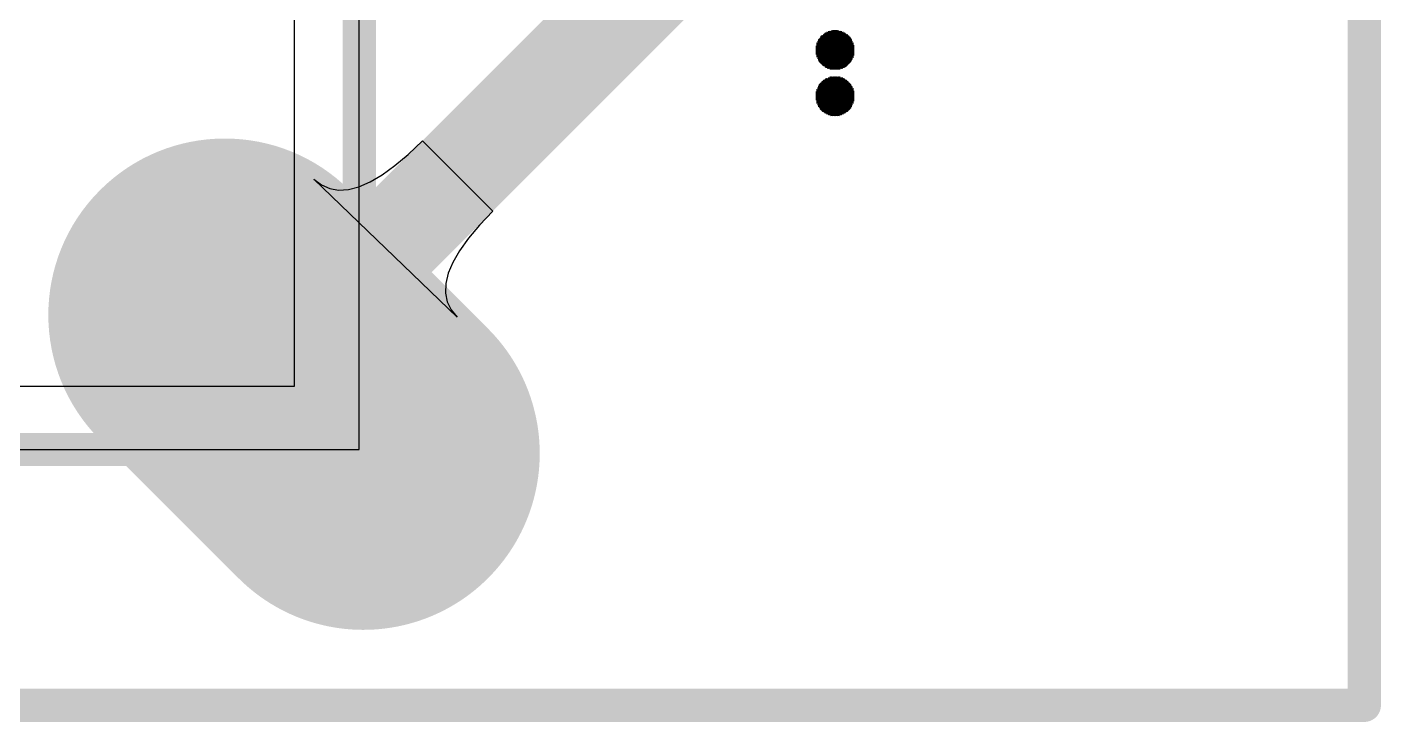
# Model space of a CAD drawing. Header units: inches. Extents: x -0.01 to 1.53, y 0 to 1.97.
# Drawn here: x 0.7385 to 1.1467, y -0.005 to 0.2046 of the extents above; entities that cross this region are included whole.
import ezdxf

# ---------------------------------------------------------------- set-up
doc = ezdxf.new("R2010")
doc.units = ezdxf.units.IN
doc.header["$MEASUREMENT"] = 0
for name, color, linetype in [('Bottom Layer', 5, 'Continuous'), ('Bottom Solder', 6, 'Continuous'), ('Mechanical 1', 6, 'Continuous'), ('Multi-Layer', 9, 'Continuous'), ('Pad Holes', 156, 'Continuous'), ('Top Layer', 1, 'Continuous'), ('Top Overlay', 2, 'Continuous'), ('Top Solder', 216, 'Continuous')]:
    doc.layers.add(name, color=color, linetype=linetype)

# ---------------------------------------------------------------- blocks, each defined once
blk = doc.blocks.new('________634')
at = {"layer": 'Top Overlay'}
for points in [[(0.00131, 0.12238, 0.00025, 0.00025, 0), (0.01206, 0.12238, 0.00025, 0.00025, 0)], [(0.00156, 0.12288, 0.00025, 0.00025, 0), (0.01181, 0.12288, 0.00025, 0.00025, 0)], [(0.00156, 0.12263, 0.00025, 0.00025, 0), (0.01206, 0.12263, 0.00025, 0.00025, 0)], [(0.00181, 0.12313, 0.00025, 0.00025, 0), (0.01156, 0.12313, 0.00025, 0.00025, 0)], [(0.00206, 0.12363, 0.00025, 0.00025, 0), (0.01131, 0.12363, 0.00025, 0.00025, 0)], [(0.00206, 0.12338, 0.00025, 0.00025, 0), (0.01156, 0.12338, 0.00025, 0.00025, 0)], [(0.00231, 0.12388, 0.00025, 0.00025, 0), (0.01106, 0.12388, 0.00025, 0.00025, 0)], [(0.00256, 0.12413, 0.00025, 0.00025, 0), (0.01081, 0.12413, 0.00025, 0.00025, 0)], [(0.00281, 0.12438, 0.00025, 0.00025, 0), (0.01056, 0.12438, 0.00025, 0.00025, 0)], [(0.00331, 0.12463, 0.00025, 0.00025, 0), (0.01031, 0.12463, 0.00025, 0.00025, 0)], [(0.00356, 0.12488, 0.00025, 0.00025, 0), (0.00981, 0.12488, 0.00025, 0.00025, 0)], [(0.00406, 0.12513, 0.00025, 0.00025, 0), (0.00931, 0.12513, 0.00025, 0.00025, 0)], [(0.00456, 0.12538, 0.00025, 0.00025, 0), (0.00881, 0.12538, 0.00025, 0.00025, 0)], [(0.00556, 0.12563, 0.00025, 0.00025, 0), (0.00806, 0.12563, 0.00025, 0.00025, 0)], [(0.01531, 0.12263, 0.00025, 0.00025, 0), (0.02581, 0.12263, 0.00025, 0.00025, 0)], [(0.01531, 0.12238, 0.00025, 0.00025, 0), (0.02606, 0.12238, 0.00025, 0.00025, 0)], [(0.01556, 0.12288, 0.00025, 0.00025, 0), (0.02581, 0.12288, 0.00025, 0.00025, 0)], [(0.01581, 0.12338, 0.00025, 0.00025, 0), (0.02531, 0.12338, 0.00025, 0.00025, 0)], [(0.01581, 0.12313, 0.00025, 0.00025, 0), (0.02556, 0.12313, 0.00025, 0.00025, 0)], [(0.01606, 0.12363, 0.00025, 0.00025, 0), (0.02506, 0.12363, 0.00025, 0.00025, 0)], [(0.01631, 0.12388, 0.00025, 0.00025, 0), (0.02506, 0.12388, 0.00025, 0.00025, 0)], [(0.01656, 0.12413, 0.00025, 0.00025, 0), (0.02481, 0.12413, 0.00025, 0.00025, 0)], [(0.01681, 0.12438, 0.00025, 0.00025, 0), (0.02431, 0.12438, 0.00025, 0.00025, 0)], [(0.01706, 0.12463, 0.00025, 0.00025, 0), (0.02406, 0.12463, 0.00025, 0.00025, 0)], [(0.01756, 0.12488, 0.00025, 0.00025, 0), (0.02381, 0.12488, 0.00025, 0.00025, 0)], [(0.01806, 0.12513, 0.00025, 0.00025, 0), (0.02331, 0.12513, 0.00025, 0.00025, 0)], [(0.01856, 0.12538, 0.00025, 0.00025, 0), (0.02281, 0.12538, 0.00025, 0.00025, 0)], [(0.01931, 0.12563, 0.00025, 0.00025, 0), (0.02181, 0.12563, 0.00025, 0.00025, 0)], [(0.00081, 0.12113, 0.00025, 0.00025, 0), (0.01256, 0.12113, 0.00025, 0.00025, 0)], [(0.00081, 0.12088, 0.00025, 0.00025, 0), (0.01256, 0.12088, 0.00025, 0.00025, 0)], [(0.00081, 0.12063, 0.00025, 0.00025, 0), (0.01256, 0.12063, 0.00025, 0.00025, 0)], [(0.00081, 0.12038, 0.00025, 0.00025, 0), (0.01256, 0.12038, 0.00025, 0.00025, 0)], [(0.00081, 0.12013, 0.00025, 0.00025, 0), (0.01256, 0.12013, 0.00025, 0.00025, 0)], [(0.00081, 0.11988, 0.00025, 0.00025, 0), (0.01256, 0.11988, 0.00025, 0.00025, 0)], [(0.00081, 0.11963, 0.00025, 0.00025, 0), (0.01256, 0.11963, 0.00025, 0.00025, 0)], [(0.00081, 0.11938, 0.00025, 0.00025, 0), (0.01256, 0.11938, 0.00025, 0.00025, 0)], [(0.00081, 0.11913, 0.00025, 0.00025, 0), (0.01256, 0.11913, 0.00025, 0.00025, 0)], [(0.00081, 0.11888, 0.00025, 0.00025, 0), (0.01256, 0.11888, 0.00025, 0.00025, 0)], [(0.00081, 0.11863, 0.00025, 0.00025, 0), (0.01256, 0.11863, 0.00025, 0.00025, 0)], [(0.00106, 0.12188, 0.00025, 0.00025, 0), (0.01231, 0.12188, 0.00025, 0.00025, 0)], [(0.00106, 0.12163, 0.00025, 0.00025, 0), (0.01231, 0.12163, 0.00025, 0.00025, 0)], [(0.00106, 0.12138, 0.00025, 0.00025, 0), (0.01256, 0.12138, 0.00025, 0.00025, 0)], [(0.00106, 0.11838, 0.00025, 0.00025, 0), (0.01256, 0.11838, 0.00025, 0.00025, 0)], [(0.00131, 0.12213, 0.00025, 0.00025, 0), (0.01206, 0.12213, 0.00025, 0.00025, 0)], [(0.01481, 0.12138, 0.00025, 0.00025, 0), (0.02631, 0.12138, 0.00025, 0.00025, 0)], [(0.01481, 0.12113, 0.00025, 0.00025, 0), (0.02631, 0.12113, 0.00025, 0.00025, 0)], [(0.01481, 0.12088, 0.00025, 0.00025, 0), (0.02656, 0.12088, 0.00025, 0.00025, 0)], [(0.01481, 0.12063, 0.00025, 0.00025, 0), (0.02656, 0.12063, 0.00025, 0.00025, 0)], [(0.01481, 0.12038, 0.00025, 0.00025, 0), (0.02656, 0.12038, 0.00025, 0.00025, 0)], [(0.01481, 0.12013, 0.00025, 0.00025, 0), (0.02656, 0.12013, 0.00025, 0.00025, 0)], [(0.01481, 0.11988, 0.00025, 0.00025, 0), (0.02656, 0.11988, 0.00025, 0.00025, 0)], [(0.01481, 0.11963, 0.00025, 0.00025, 0), (0.02656, 0.11963, 0.00025, 0.00025, 0)], [(0.01481, 0.11938, 0.00025, 0.00025, 0), (0.02656, 0.11938, 0.00025, 0.00025, 0)], [(0.01481, 0.11913, 0.00025, 0.00025, 0), (0.02656, 0.11913, 0.00025, 0.00025, 0)], [(0.01481, 0.11888, 0.00025, 0.00025, 0), (0.02656, 0.11888, 0.00025, 0.00025, 0)], [(0.01481, 0.11863, 0.00025, 0.00025, 0), (0.02631, 0.11863, 0.00025, 0.00025, 0)], [(0.01481, 0.11838, 0.00025, 0.00025, 0), (0.02631, 0.11838, 0.00025, 0.00025, 0)], [(0.01506, 0.12213, 0.00025, 0.00025, 0), (0.02606, 0.12213, 0.00025, 0.00025, 0)], [(0.01506, 0.12188, 0.00025, 0.00025, 0), (0.02631, 0.12188, 0.00025, 0.00025, 0)], [(0.01506, 0.12163, 0.00025, 0.00025, 0), (0.02631, 0.12163, 0.00025, 0.00025, 0)], [(0.00106, 0.11813, 0.00025, 0.00025, 0), (0.01231, 0.11813, 0.00025, 0.00025, 0)], [(0.00106, 0.11788, 0.00025, 0.00025, 0), (0.01231, 0.11788, 0.00025, 0.00025, 0)], [(0.00131, 0.11763, 0.00025, 0.00025, 0), (0.01231, 0.11763, 0.00025, 0.00025, 0)], [(0.00131, 0.11738, 0.00025, 0.00025, 0), (0.01206, 0.11738, 0.00025, 0.00025, 0)], [(0.00156, 0.11713, 0.00025, 0.00025, 0), (0.01206, 0.11713, 0.00025, 0.00025, 0)], [(0.00156, 0.11688, 0.00025, 0.00025, 0), (0.01181, 0.11688, 0.00025, 0.00025, 0)], [(0.00181, 0.11663, 0.00025, 0.00025, 0), (0.01156, 0.11663, 0.00025, 0.00025, 0)], [(0.00206, 0.11638, 0.00025, 0.00025, 0), (0.01156, 0.11638, 0.00025, 0.00025, 0)], [(0.00206, 0.11613, 0.00025, 0.00025, 0), (0.01131, 0.11613, 0.00025, 0.00025, 0)], [(0.00231, 0.11588, 0.00025, 0.00025, 0), (0.01106, 0.11588, 0.00025, 0.00025, 0)], [(0.00256, 0.11563, 0.00025, 0.00025, 0), (0.01081, 0.11563, 0.00025, 0.00025, 0)], [(0.00281, 0.11538, 0.00025, 0.00025, 0), (0.01056, 0.11538, 0.00025, 0.00025, 0)], [(0.00306, 0.11513, 0.00025, 0.00025, 0), (0.01031, 0.11513, 0.00025, 0.00025, 0)], [(0.00356, 0.11488, 0.00025, 0.00025, 0), (0.00981, 0.11488, 0.00025, 0.00025, 0)], [(0.00406, 0.11463, 0.00025, 0.00025, 0), (0.00956, 0.11463, 0.00025, 0.00025, 0)], [(0.00456, 0.11438, 0.00025, 0.00025, 0), (0.00906, 0.11438, 0.00025, 0.00025, 0)], [(0.01506, 0.11813, 0.00025, 0.00025, 0), (0.02631, 0.11813, 0.00025, 0.00025, 0)], [(0.01506, 0.11788, 0.00025, 0.00025, 0), (0.02631, 0.11788, 0.00025, 0.00025, 0)], [(0.01506, 0.11763, 0.00025, 0.00025, 0), (0.02606, 0.11763, 0.00025, 0.00025, 0)], [(0.01531, 0.11738, 0.00025, 0.00025, 0), (0.02606, 0.11738, 0.00025, 0.00025, 0)], [(0.01531, 0.11713, 0.00025, 0.00025, 0), (0.02581, 0.11713, 0.00025, 0.00025, 0)], [(0.01556, 0.11688, 0.00025, 0.00025, 0), (0.02581, 0.11688, 0.00025, 0.00025, 0)], [(0.01556, 0.11663, 0.00025, 0.00025, 0), (0.02556, 0.11663, 0.00025, 0.00025, 0)], [(0.01581, 0.11638, 0.00025, 0.00025, 0), (0.02531, 0.11638, 0.00025, 0.00025, 0)], [(0.01606, 0.11613, 0.00025, 0.00025, 0), (0.02531, 0.11613, 0.00025, 0.00025, 0)], [(0.01631, 0.11588, 0.00025, 0.00025, 0), (0.02506, 0.11588, 0.00025, 0.00025, 0)], [(0.01656, 0.11563, 0.00025, 0.00025, 0), (0.02481, 0.11563, 0.00025, 0.00025, 0)], [(0.01681, 0.11538, 0.00025, 0.00025, 0), (0.02456, 0.11538, 0.00025, 0.00025, 0)], [(0.01706, 0.11513, 0.00025, 0.00025, 0), (0.02431, 0.11513, 0.00025, 0.00025, 0)], [(0.01756, 0.11488, 0.00025, 0.00025, 0), (0.02381, 0.11488, 0.00025, 0.00025, 0)], [(0.01781, 0.11463, 0.00025, 0.00025, 0), (0.02331, 0.11463, 0.00025, 0.00025, 0)], [(0.01831, 0.11438, 0.00025, 0.00025, 0), (0.02281, 0.11438, 0.00025, 0.00025, 0)], [(0.00531, 0.11413, 0.00025, 0.00025, 0), (0.00831, 0.11413, 0.00025, 0.00025, 0)], [(0.01906, 0.11413, 0.00025, 0.00025, 0), (0.02206, 0.11413, 0.00025, 0.00025, 0)]]:
    blk.add_lwpolyline(points, format="xyseb", dxfattribs=at)
for points in [[(0.00125, 0.12238, 0.000125, 0.000125, 1), (0.00137, 0.12238, 0.000125, 0.000125, 1)], [(0.0015, 0.12288, 0.000125, 0.000125, 1), (0.00162, 0.12288, 0.000125, 0.000125, 1)], [(0.0015, 0.12263, 0.000125, 0.000125, 1), (0.00162, 0.12263, 0.000125, 0.000125, 1)], [(0.00175, 0.12313, 0.000125, 0.000125, 1), (0.00187, 0.12313, 0.000125, 0.000125, 1)], [(0.002, 0.12363, 0.000125, 0.000125, 1), (0.00212, 0.12363, 0.000125, 0.000125, 1)], [(0.002, 0.12338, 0.000125, 0.000125, 1), (0.00212, 0.12338, 0.000125, 0.000125, 1)], [(0.00225, 0.12388, 0.000125, 0.000125, 1), (0.00237, 0.12388, 0.000125, 0.000125, 1)], [(0.0025, 0.12413, 0.000125, 0.000125, 1), (0.00262, 0.12413, 0.000125, 0.000125, 1)], [(0.00275, 0.12438, 0.000125, 0.000125, 1), (0.00287, 0.12438, 0.000125, 0.000125, 1)], [(0.00325, 0.12463, 0.000125, 0.000125, 1), (0.00337, 0.12463, 0.000125, 0.000125, 1)], [(0.0035, 0.12488, 0.000125, 0.000125, 1), (0.00362, 0.12488, 0.000125, 0.000125, 1)], [(0.004, 0.12513, 0.000125, 0.000125, 1), (0.00412, 0.12513, 0.000125, 0.000125, 1)], [(0.0045, 0.12538, 0.000125, 0.000125, 1), (0.00462, 0.12538, 0.000125, 0.000125, 1)], [(0.0055, 0.12563, 0.000125, 0.000125, 1), (0.00562, 0.12563, 0.000125, 0.000125, 1)], [(0.008, 0.12563, 0.000125, 0.000125, 1), (0.00812, 0.12563, 0.000125, 0.000125, 1)], [(0.00875, 0.12538, 0.000125, 0.000125, 1), (0.00887, 0.12538, 0.000125, 0.000125, 1)], [(0.00925, 0.12513, 0.000125, 0.000125, 1), (0.00937, 0.12513, 0.000125, 0.000125, 1)], [(0.00975, 0.12488, 0.000125, 0.000125, 1), (0.00987, 0.12488, 0.000125, 0.000125, 1)], [(0.01025, 0.12463, 0.000125, 0.000125, 1), (0.01037, 0.12463, 0.000125, 0.000125, 1)], [(0.0105, 0.12438, 0.000125, 0.000125, 1), (0.01062, 0.12438, 0.000125, 0.000125, 1)], [(0.01075, 0.12413, 0.000125, 0.000125, 1), (0.01087, 0.12413, 0.000125, 0.000125, 1)], [(0.011, 0.12388, 0.000125, 0.000125, 1), (0.01112, 0.12388, 0.000125, 0.000125, 1)], [(0.01125, 0.12363, 0.000125, 0.000125, 1), (0.01137, 0.12363, 0.000125, 0.000125, 1)], [(0.0115, 0.12338, 0.000125, 0.000125, 1), (0.01162, 0.12338, 0.000125, 0.000125, 1)], [(0.0115, 0.12313, 0.000125, 0.000125, 1), (0.01162, 0.12313, 0.000125, 0.000125, 1)], [(0.01175, 0.12288, 0.000125, 0.000125, 1), (0.01187, 0.12288, 0.000125, 0.000125, 1)], [(0.012, 0.12263, 0.000125, 0.000125, 1), (0.01212, 0.12263, 0.000125, 0.000125, 1)], [(0.012, 0.12238, 0.000125, 0.000125, 1), (0.01212, 0.12238, 0.000125, 0.000125, 1)], [(0.01525, 0.12263, 0.000125, 0.000125, 1), (0.01537, 0.12263, 0.000125, 0.000125, 1)], [(0.01525, 0.12238, 0.000125, 0.000125, 1), (0.01537, 0.12238, 0.000125, 0.000125, 1)], [(0.0155, 0.12288, 0.000125, 0.000125, 1), (0.01562, 0.12288, 0.000125, 0.000125, 1)], [(0.01575, 0.12338, 0.000125, 0.000125, 1), (0.01587, 0.12338, 0.000125, 0.000125, 1)], [(0.01575, 0.12313, 0.000125, 0.000125, 1), (0.01587, 0.12313, 0.000125, 0.000125, 1)], [(0.016, 0.12363, 0.000125, 0.000125, 1), (0.01612, 0.12363, 0.000125, 0.000125, 1)], [(0.01625, 0.12388, 0.000125, 0.000125, 1), (0.01637, 0.12388, 0.000125, 0.000125, 1)], [(0.0165, 0.12413, 0.000125, 0.000125, 1), (0.01662, 0.12413, 0.000125, 0.000125, 1)], [(0.01675, 0.12438, 0.000125, 0.000125, 1), (0.01687, 0.12438, 0.000125, 0.000125, 1)], [(0.017, 0.12463, 0.000125, 0.000125, 1), (0.01712, 0.12463, 0.000125, 0.000125, 1)], [(0.0175, 0.12488, 0.000125, 0.000125, 1), (0.01762, 0.12488, 0.000125, 0.000125, 1)], [(0.018, 0.12513, 0.000125, 0.000125, 1), (0.01812, 0.12513, 0.000125, 0.000125, 1)], [(0.0185, 0.12538, 0.000125, 0.000125, 1), (0.01862, 0.12538, 0.000125, 0.000125, 1)], [(0.01925, 0.12563, 0.000125, 0.000125, 1), (0.01937, 0.12563, 0.000125, 0.000125, 1)], [(0.02175, 0.12563, 0.000125, 0.000125, 1), (0.02187, 0.12563, 0.000125, 0.000125, 1)], [(0.02275, 0.12538, 0.000125, 0.000125, 1), (0.02287, 0.12538, 0.000125, 0.000125, 1)], [(0.02325, 0.12513, 0.000125, 0.000125, 1), (0.02337, 0.12513, 0.000125, 0.000125, 1)], [(0.02375, 0.12488, 0.000125, 0.000125, 1), (0.02387, 0.12488, 0.000125, 0.000125, 1)], [(0.024, 0.12463, 0.000125, 0.000125, 1), (0.02412, 0.12463, 0.000125, 0.000125, 1)], [(0.02425, 0.12438, 0.000125, 0.000125, 1), (0.02437, 0.12438, 0.000125, 0.000125, 1)], [(0.02475, 0.12413, 0.000125, 0.000125, 1), (0.02487, 0.12413, 0.000125, 0.000125, 1)], [(0.025, 0.12388, 0.000125, 0.000125, 1), (0.02512, 0.12388, 0.000125, 0.000125, 1)], [(0.025, 0.12363, 0.000125, 0.000125, 1), (0.02512, 0.12363, 0.000125, 0.000125, 1)], [(0.02525, 0.12338, 0.000125, 0.000125, 1), (0.02537, 0.12338, 0.000125, 0.000125, 1)], [(0.0255, 0.12313, 0.000125, 0.000125, 1), (0.02562, 0.12313, 0.000125, 0.000125, 1)], [(0.02575, 0.12288, 0.000125, 0.000125, 1), (0.02587, 0.12288, 0.000125, 0.000125, 1)], [(0.02575, 0.12263, 0.000125, 0.000125, 1), (0.02587, 0.12263, 0.000125, 0.000125, 1)], [(0.026, 0.12238, 0.000125, 0.000125, 1), (0.02612, 0.12238, 0.000125, 0.000125, 1)], [(0.00075, 0.12113, 0.000125, 0.000125, 1), (0.00087, 0.12113, 0.000125, 0.000125, 1)], [(0.00075, 0.12088, 0.000125, 0.000125, 1), (0.00087, 0.12088, 0.000125, 0.000125, 1)], [(0.00075, 0.12063, 0.000125, 0.000125, 1), (0.00087, 0.12063, 0.000125, 0.000125, 1)], [(0.00075, 0.12038, 0.000125, 0.000125, 1), (0.00087, 0.12038, 0.000125, 0.000125, 1)], [(0.00075, 0.12013, 0.000125, 0.000125, 1), (0.00087, 0.12013, 0.000125, 0.000125, 1)], [(0.00075, 0.11988, 0.000125, 0.000125, 1), (0.00087, 0.11988, 0.000125, 0.000125, 1)], [(0.00075, 0.11963, 0.000125, 0.000125, 1), (0.00087, 0.11963, 0.000125, 0.000125, 1)], [(0.00075, 0.11938, 0.000125, 0.000125, 1), (0.00087, 0.11938, 0.000125, 0.000125, 1)], [(0.00075, 0.11913, 0.000125, 0.000125, 1), (0.00087, 0.11913, 0.000125, 0.000125, 1)], [(0.00075, 0.11888, 0.000125, 0.000125, 1), (0.00087, 0.11888, 0.000125, 0.000125, 1)], [(0.00075, 0.11863, 0.000125, 0.000125, 1), (0.00087, 0.11863, 0.000125, 0.000125, 1)], [(0.001, 0.12188, 0.000125, 0.000125, 1), (0.00112, 0.12188, 0.000125, 0.000125, 1)], [(0.001, 0.12163, 0.000125, 0.000125, 1), (0.00112, 0.12163, 0.000125, 0.000125, 1)], [(0.001, 0.12138, 0.000125, 0.000125, 1), (0.00112, 0.12138, 0.000125, 0.000125, 1)], [(0.001, 0.11838, 0.000125, 0.000125, 1), (0.00112, 0.11838, 0.000125, 0.000125, 1)], [(0.00125, 0.12213, 0.000125, 0.000125, 1), (0.00137, 0.12213, 0.000125, 0.000125, 1)], [(0.012, 0.12213, 0.000125, 0.000125, 1), (0.01212, 0.12213, 0.000125, 0.000125, 1)], [(0.01225, 0.12188, 0.000125, 0.000125, 1), (0.01237, 0.12188, 0.000125, 0.000125, 1)], [(0.01225, 0.12163, 0.000125, 0.000125, 1), (0.01237, 0.12163, 0.000125, 0.000125, 1)], [(0.0125, 0.12138, 0.000125, 0.000125, 1), (0.01262, 0.12138, 0.000125, 0.000125, 1)], [(0.0125, 0.12113, 0.000125, 0.000125, 1), (0.01262, 0.12113, 0.000125, 0.000125, 1)], [(0.0125, 0.12088, 0.000125, 0.000125, 1), (0.01262, 0.12088, 0.000125, 0.000125, 1)], [(0.0125, 0.12063, 0.000125, 0.000125, 1), (0.01262, 0.12063, 0.000125, 0.000125, 1)], [(0.0125, 0.12038, 0.000125, 0.000125, 1), (0.01262, 0.12038, 0.000125, 0.000125, 1)], [(0.0125, 0.12013, 0.000125, 0.000125, 1), (0.01262, 0.12013, 0.000125, 0.000125, 1)], [(0.0125, 0.11988, 0.000125, 0.000125, 1), (0.01262, 0.11988, 0.000125, 0.000125, 1)], [(0.0125, 0.11963, 0.000125, 0.000125, 1), (0.01262, 0.11963, 0.000125, 0.000125, 1)], [(0.0125, 0.11938, 0.000125, 0.000125, 1), (0.01262, 0.11938, 0.000125, 0.000125, 1)], [(0.0125, 0.11913, 0.000125, 0.000125, 1), (0.01262, 0.11913, 0.000125, 0.000125, 1)], [(0.0125, 0.11888, 0.000125, 0.000125, 1), (0.01262, 0.11888, 0.000125, 0.000125, 1)], [(0.0125, 0.11863, 0.000125, 0.000125, 1), (0.01262, 0.11863, 0.000125, 0.000125, 1)], [(0.0125, 0.11838, 0.000125, 0.000125, 1), (0.01262, 0.11838, 0.000125, 0.000125, 1)], [(0.01475, 0.12138, 0.000125, 0.000125, 1), (0.01487, 0.12138, 0.000125, 0.000125, 1)], [(0.01475, 0.12113, 0.000125, 0.000125, 1), (0.01487, 0.12113, 0.000125, 0.000125, 1)], [(0.01475, 0.12088, 0.000125, 0.000125, 1), (0.01487, 0.12088, 0.000125, 0.000125, 1)], [(0.01475, 0.12063, 0.000125, 0.000125, 1), (0.01487, 0.12063, 0.000125, 0.000125, 1)], [(0.01475, 0.12038, 0.000125, 0.000125, 1), (0.01487, 0.12038, 0.000125, 0.000125, 1)], [(0.01475, 0.12013, 0.000125, 0.000125, 1), (0.01487, 0.12013, 0.000125, 0.000125, 1)], [(0.01475, 0.11988, 0.000125, 0.000125, 1), (0.01487, 0.11988, 0.000125, 0.000125, 1)], [(0.01475, 0.11963, 0.000125, 0.000125, 1), (0.01487, 0.11963, 0.000125, 0.000125, 1)], [(0.01475, 0.11938, 0.000125, 0.000125, 1), (0.01487, 0.11938, 0.000125, 0.000125, 1)], [(0.01475, 0.11913, 0.000125, 0.000125, 1), (0.01487, 0.11913, 0.000125, 0.000125, 1)], [(0.01475, 0.11888, 0.000125, 0.000125, 1), (0.01487, 0.11888, 0.000125, 0.000125, 1)], [(0.01475, 0.11863, 0.000125, 0.000125, 1), (0.01487, 0.11863, 0.000125, 0.000125, 1)], [(0.01475, 0.11838, 0.000125, 0.000125, 1), (0.01487, 0.11838, 0.000125, 0.000125, 1)], [(0.015, 0.12213, 0.000125, 0.000125, 1), (0.01512, 0.12213, 0.000125, 0.000125, 1)], [(0.015, 0.12188, 0.000125, 0.000125, 1), (0.01512, 0.12188, 0.000125, 0.000125, 1)], [(0.015, 0.12163, 0.000125, 0.000125, 1), (0.01512, 0.12163, 0.000125, 0.000125, 1)], [(0.026, 0.12213, 0.000125, 0.000125, 1), (0.02612, 0.12213, 0.000125, 0.000125, 1)], [(0.02625, 0.12188, 0.000125, 0.000125, 1), (0.02637, 0.12188, 0.000125, 0.000125, 1)], [(0.02625, 0.12163, 0.000125, 0.000125, 1), (0.02637, 0.12163, 0.000125, 0.000125, 1)], [(0.02625, 0.12138, 0.000125, 0.000125, 1), (0.02637, 0.12138, 0.000125, 0.000125, 1)], [(0.02625, 0.12113, 0.000125, 0.000125, 1), (0.02637, 0.12113, 0.000125, 0.000125, 1)], [(0.02625, 0.11863, 0.000125, 0.000125, 1), (0.02637, 0.11863, 0.000125, 0.000125, 1)], [(0.02625, 0.11838, 0.000125, 0.000125, 1), (0.02637, 0.11838, 0.000125, 0.000125, 1)], [(0.0265, 0.12088, 0.000125, 0.000125, 1), (0.02662, 0.12088, 0.000125, 0.000125, 1)], [(0.0265, 0.12063, 0.000125, 0.000125, 1), (0.02662, 0.12063, 0.000125, 0.000125, 1)], [(0.0265, 0.12038, 0.000125, 0.000125, 1), (0.02662, 0.12038, 0.000125, 0.000125, 1)], [(0.0265, 0.12013, 0.000125, 0.000125, 1), (0.02662, 0.12013, 0.000125, 0.000125, 1)], [(0.0265, 0.11988, 0.000125, 0.000125, 1), (0.02662, 0.11988, 0.000125, 0.000125, 1)], [(0.0265, 0.11963, 0.000125, 0.000125, 1), (0.02662, 0.11963, 0.000125, 0.000125, 1)], [(0.0265, 0.11938, 0.000125, 0.000125, 1), (0.02662, 0.11938, 0.000125, 0.000125, 1)], [(0.0265, 0.11913, 0.000125, 0.000125, 1), (0.02662, 0.11913, 0.000125, 0.000125, 1)], [(0.0265, 0.11888, 0.000125, 0.000125, 1), (0.02662, 0.11888, 0.000125, 0.000125, 1)], [(0.001, 0.11813, 0.000125, 0.000125, 1), (0.00112, 0.11813, 0.000125, 0.000125, 1)], [(0.001, 0.11788, 0.000125, 0.000125, 1), (0.00112, 0.11788, 0.000125, 0.000125, 1)], [(0.00125, 0.11763, 0.000125, 0.000125, 1), (0.00137, 0.11763, 0.000125, 0.000125, 1)], [(0.00125, 0.11738, 0.000125, 0.000125, 1), (0.00137, 0.11738, 0.000125, 0.000125, 1)], [(0.0015, 0.11713, 0.000125, 0.000125, 1), (0.00162, 0.11713, 0.000125, 0.000125, 1)], [(0.0015, 0.11688, 0.000125, 0.000125, 1), (0.00162, 0.11688, 0.000125, 0.000125, 1)], [(0.00175, 0.11663, 0.000125, 0.000125, 1), (0.00187, 0.11663, 0.000125, 0.000125, 1)], [(0.002, 0.11638, 0.000125, 0.000125, 1), (0.00212, 0.11638, 0.000125, 0.000125, 1)], [(0.002, 0.11613, 0.000125, 0.000125, 1), (0.00212, 0.11613, 0.000125, 0.000125, 1)], [(0.00225, 0.11588, 0.000125, 0.000125, 1), (0.00237, 0.11588, 0.000125, 0.000125, 1)], [(0.0025, 0.11563, 0.000125, 0.000125, 1), (0.00262, 0.11563, 0.000125, 0.000125, 1)], [(0.00275, 0.11538, 0.000125, 0.000125, 1), (0.00287, 0.11538, 0.000125, 0.000125, 1)], [(0.003, 0.11513, 0.000125, 0.000125, 1), (0.00312, 0.11513, 0.000125, 0.000125, 1)], [(0.0035, 0.11488, 0.000125, 0.000125, 1), (0.00362, 0.11488, 0.000125, 0.000125, 1)], [(0.004, 0.11463, 0.000125, 0.000125, 1), (0.00412, 0.11463, 0.000125, 0.000125, 1)], [(0.0045, 0.11438, 0.000125, 0.000125, 1), (0.00462, 0.11438, 0.000125, 0.000125, 1)], [(0.009, 0.11438, 0.000125, 0.000125, 1), (0.00912, 0.11438, 0.000125, 0.000125, 1)], [(0.0095, 0.11463, 0.000125, 0.000125, 1), (0.00962, 0.11463, 0.000125, 0.000125, 1)], [(0.00975, 0.11488, 0.000125, 0.000125, 1), (0.00987, 0.11488, 0.000125, 0.000125, 1)], [(0.01025, 0.11513, 0.000125, 0.000125, 1), (0.01037, 0.11513, 0.000125, 0.000125, 1)], [(0.0105, 0.11538, 0.000125, 0.000125, 1), (0.01062, 0.11538, 0.000125, 0.000125, 1)], [(0.01075, 0.11563, 0.000125, 0.000125, 1), (0.01087, 0.11563, 0.000125, 0.000125, 1)], [(0.011, 0.11588, 0.000125, 0.000125, 1), (0.01112, 0.11588, 0.000125, 0.000125, 1)], [(0.01125, 0.11613, 0.000125, 0.000125, 1), (0.01137, 0.11613, 0.000125, 0.000125, 1)], [(0.0115, 0.11663, 0.000125, 0.000125, 1), (0.01162, 0.11663, 0.000125, 0.000125, 1)], [(0.0115, 0.11638, 0.000125, 0.000125, 1), (0.01162, 0.11638, 0.000125, 0.000125, 1)], [(0.01175, 0.11688, 0.000125, 0.000125, 1), (0.01187, 0.11688, 0.000125, 0.000125, 1)], [(0.012, 0.11738, 0.000125, 0.000125, 1), (0.01212, 0.11738, 0.000125, 0.000125, 1)], [(0.012, 0.11713, 0.000125, 0.000125, 1), (0.01212, 0.11713, 0.000125, 0.000125, 1)], [(0.01225, 0.11813, 0.000125, 0.000125, 1), (0.01237, 0.11813, 0.000125, 0.000125, 1)], [(0.01225, 0.11788, 0.000125, 0.000125, 1), (0.01237, 0.11788, 0.000125, 0.000125, 1)], [(0.01225, 0.11763, 0.000125, 0.000125, 1), (0.01237, 0.11763, 0.000125, 0.000125, 1)], [(0.015, 0.11813, 0.000125, 0.000125, 1), (0.01512, 0.11813, 0.000125, 0.000125, 1)], [(0.015, 0.11788, 0.000125, 0.000125, 1), (0.01512, 0.11788, 0.000125, 0.000125, 1)], [(0.015, 0.11763, 0.000125, 0.000125, 1), (0.01512, 0.11763, 0.000125, 0.000125, 1)], [(0.01525, 0.11738, 0.000125, 0.000125, 1), (0.01537, 0.11738, 0.000125, 0.000125, 1)], [(0.01525, 0.11713, 0.000125, 0.000125, 1), (0.01537, 0.11713, 0.000125, 0.000125, 1)], [(0.0155, 0.11688, 0.000125, 0.000125, 1), (0.01562, 0.11688, 0.000125, 0.000125, 1)], [(0.0155, 0.11663, 0.000125, 0.000125, 1), (0.01562, 0.11663, 0.000125, 0.000125, 1)], [(0.01575, 0.11638, 0.000125, 0.000125, 1), (0.01587, 0.11638, 0.000125, 0.000125, 1)], [(0.016, 0.11613, 0.000125, 0.000125, 1), (0.01612, 0.11613, 0.000125, 0.000125, 1)], [(0.01625, 0.11588, 0.000125, 0.000125, 1), (0.01637, 0.11588, 0.000125, 0.000125, 1)], [(0.0165, 0.11563, 0.000125, 0.000125, 1), (0.01662, 0.11563, 0.000125, 0.000125, 1)], [(0.01675, 0.11538, 0.000125, 0.000125, 1), (0.01687, 0.11538, 0.000125, 0.000125, 1)], [(0.017, 0.11513, 0.000125, 0.000125, 1), (0.01712, 0.11513, 0.000125, 0.000125, 1)], [(0.0175, 0.11488, 0.000125, 0.000125, 1), (0.01762, 0.11488, 0.000125, 0.000125, 1)], [(0.01775, 0.11463, 0.000125, 0.000125, 1), (0.01787, 0.11463, 0.000125, 0.000125, 1)], [(0.01825, 0.11438, 0.000125, 0.000125, 1), (0.01837, 0.11438, 0.000125, 0.000125, 1)], [(0.02275, 0.11438, 0.000125, 0.000125, 1), (0.02287, 0.11438, 0.000125, 0.000125, 1)], [(0.02325, 0.11463, 0.000125, 0.000125, 1), (0.02337, 0.11463, 0.000125, 0.000125, 1)], [(0.02375, 0.11488, 0.000125, 0.000125, 1), (0.02387, 0.11488, 0.000125, 0.000125, 1)], [(0.02425, 0.11513, 0.000125, 0.000125, 1), (0.02437, 0.11513, 0.000125, 0.000125, 1)], [(0.0245, 0.11538, 0.000125, 0.000125, 1), (0.02462, 0.11538, 0.000125, 0.000125, 1)], [(0.02475, 0.11563, 0.000125, 0.000125, 1), (0.02487, 0.11563, 0.000125, 0.000125, 1)], [(0.025, 0.11588, 0.000125, 0.000125, 1), (0.02512, 0.11588, 0.000125, 0.000125, 1)], [(0.02525, 0.11638, 0.000125, 0.000125, 1), (0.02537, 0.11638, 0.000125, 0.000125, 1)], [(0.02525, 0.11613, 0.000125, 0.000125, 1), (0.02537, 0.11613, 0.000125, 0.000125, 1)], [(0.0255, 0.11663, 0.000125, 0.000125, 1), (0.02562, 0.11663, 0.000125, 0.000125, 1)], [(0.02575, 0.11713, 0.000125, 0.000125, 1), (0.02587, 0.11713, 0.000125, 0.000125, 1)], [(0.02575, 0.11688, 0.000125, 0.000125, 1), (0.02587, 0.11688, 0.000125, 0.000125, 1)], [(0.026, 0.11763, 0.000125, 0.000125, 1), (0.02612, 0.11763, 0.000125, 0.000125, 1)], [(0.026, 0.11738, 0.000125, 0.000125, 1), (0.02612, 0.11738, 0.000125, 0.000125, 1)], [(0.02625, 0.11813, 0.000125, 0.000125, 1), (0.02637, 0.11813, 0.000125, 0.000125, 1)], [(0.02625, 0.11788, 0.000125, 0.000125, 1), (0.02637, 0.11788, 0.000125, 0.000125, 1)], [(0.00525, 0.11413, 0.000125, 0.000125, 1), (0.00537, 0.11413, 0.000125, 0.000125, 1)], [(0.00825, 0.11413, 0.000125, 0.000125, 1), (0.00837, 0.11413, 0.000125, 0.000125, 1)], [(0.019, 0.11413, 0.000125, 0.000125, 1), (0.01912, 0.11413, 0.000125, 0.000125, 1)], [(0.022, 0.11413, 0.000125, 0.000125, 1), (0.02212, 0.11413, 0.000125, 0.000125, 1)]]:
    blk.add_lwpolyline(points, format="xyseb", close=True, dxfattribs=at)
blk = doc.blocks.new('GERMANIUM_SAMPLE_636')
at = {"layer": 'Bottom Layer'}
h = blk.add_hatch(color=5, dxfattribs=at)
edge = h.paths.add_edge_path()
edge.add_arc((0.2571, -0.49332), 0.04921, 225, 405)
edge.add_line((0.2919, -0.45852), (0.25014, -0.41676))
edge.add_arc((0.21534, -0.45156), 0.04921, 45, 225)
edge.add_line((0.18054, -0.48636), (0.2223, -0.52812))
at = {"layer": 'Bottom Solder'}
h = blk.add_hatch(color=6, dxfattribs=at)
edge = h.paths.add_edge_path()
edge.add_arc((0.2571, -0.49332), 0.05321, 225, 405)
edge.add_line((0.29473, -0.45569), (0.25297, -0.41393))
edge.add_arc((0.21534, -0.45156), 0.05321, 45, 225)
edge.add_line((0.17771, -0.48919), (0.21947, -0.53095))
at = {"layer": 'Multi-Layer'}
h = blk.add_hatch(color=9, dxfattribs=at)
edge = h.paths.add_edge_path()
edge.add_arc((0.2571, -0.49332), 0.04921, 225, 405)
edge.add_line((0.2919, -0.45852), (0.25014, -0.41676))
edge.add_arc((0.21534, -0.45156), 0.04921, 45, 225)
edge.add_line((0.18054, -0.48636), (0.2223, -0.52812))
at = {"layer": 'Pad Holes'}
h = blk.add_hatch(color=7, dxfattribs=at)
edge = h.paths.add_edge_path()
edge.add_arc((0.20507, -0.44129), 0.015, 45, 225)
edge.add_line((0.19446, -0.4519), (0.25677, -0.5142))
edge.add_arc((0.26737, -0.50359), 0.015, 225, 405)
edge.add_line((0.27798, -0.49299), (0.21568, -0.43068))
at = {"layer": 'Top Layer'}
h = blk.add_hatch(color=1, dxfattribs=at)
edge = h.paths.add_edge_path()
edge.add_arc((0.2571, -0.49332), 0.04921, 225, 405)
edge.add_line((0.2919, -0.45852), (0.25014, -0.41676))
edge.add_arc((0.21534, -0.45156), 0.04921, 45, 225)
edge.add_line((0.18054, -0.48636), (0.2223, -0.52812))
at = {"layer": 'Top Solder'}
h = blk.add_hatch(color=216, dxfattribs=at)
edge = h.paths.add_edge_path()
edge.add_arc((0.2571, -0.49332), 0.05321, 225, 405)
edge.add_line((0.29473, -0.45569), (0.25297, -0.41393))
edge.add_arc((0.21534, -0.45156), 0.05321, 45, 225)
edge.add_line((0.17771, -0.48919), (0.21947, -0.53095))
at = {"layer": 'Mechanical 1'}
for p, q in [((0.25591, -0.49213), (0.25591, 0.49213)), ((-0.25591, -0.49213), (0.25591, -0.49213))]:
    blk.add_line(p, q, dxfattribs=at)
for points in [[(0.25591, -0.49213, 0.01, 0.01, 0), (0.25591, 0.49213, 0.01, 0.01, 0)], [(-0.25591, -0.49213, 0.01, 0.01, 0), (0.25591, -0.49213, 0.01, 0.01, 0)]]:
    blk.add_lwpolyline(points, format="xyseb", dxfattribs=at)
blk.add_lwpolyline([(0.25341, -0.49213, 0.005, 0.005, 1), (0.25841, -0.49213, 0.005, 0.005, 1)], format="xyseb", close=True, dxfattribs=at)
blk.add_lwpolyline([(0.25341, -0.49213, 0.005, 0.005, 1), (0.25841, -0.49213, 0.005, 0.005, 1)], format="xyseb", close=True, dxfattribs=at)

msp = doc.modelspace()

# ---------------------------------------------------------------- linework, layer by layer
at = {"layer": 'Mechanical 1'}
for points in [[(1.14173, 0, 0.01, 0.01, 0), (1.14173, 1.85039, 0.01, 0.01, 0)], [(0, 0, 0.01, 0.01, 0), (1.14173, 0, 0.01, 0.01, 0)]]:
    msp.add_lwpolyline(points, format="xyseb", dxfattribs=at)
msp.add_lwpolyline([(1.13923, 0, 0.005, 0.005, 1), (1.14423, 0, 0.005, 0.005, 1)], format="xyseb", close=True, dxfattribs=at)
msp.add_lwpolyline([(1.13923, 0, 0.005, 0.005, 1), (1.14423, 0, 0.005, 0.005, 1)], format="xyseb", close=True, dxfattribs=at)
at = {"layer": 'Multi-Layer'}
for p, q in [((0.819, 1.041), (0.819, 0.09612)), ((0.819, 0.09612), (0.34656, 0.09612))]:
    msp.add_line(p, q, dxfattribs=at)
at = {"layer": 'Top Layer'}
for p, q in [((0.85342, 0.16618), (0.85769, 0.17024)), ((0.85769, 0.17024), (0.8789, 0.14903)), ((0.84937, 0.16277), (0.85342, 0.16618)), ((0.84194, 0.15788), (0.84554, 0.16)), ((0.84554, 0.16), (0.84937, 0.16277)), ((0.86821, 0.11712), (0.82499, 0.15871)), ((0.82499, 0.15871), (0.82726, 0.15696)), ((0.82726, 0.15696), (0.82975, 0.15585)), ((0.82975, 0.15585), (0.83246, 0.15539)), ((0.83246, 0.15539), (0.8354, 0.15557)), ((0.8354, 0.15557), (0.83856, 0.1564)), ((0.83856, 0.1564), (0.84194, 0.15788)), ((0.8789, 0.14903), (0.87492, 0.14484)), ((0.87492, 0.14484), (0.87159, 0.14087)), ((0.87159, 0.14087), (0.86891, 0.13712)), ((0.86891, 0.13712), (0.86687, 0.1336)), ((0.86687, 0.1336), (0.86548, 0.1303)), ((0.86473, 0.12722), (0.86463, 0.12436)), ((0.86548, 0.1303), (0.86473, 0.12722)), ((0.86463, 0.12436), (0.86518, 0.12173)), ((0.86518, 0.12173), (0.86637, 0.11931)), ((0.86637, 0.11931), (0.86821, 0.11712))]:
    msp.add_line(p, q, dxfattribs=at)
msp.add_lwpolyline([(0.80622, 0.09756, 0.03, 0.03, 0), (1.01, 0.30134, 0.03, 0.03, 0)], format="xyseb", dxfattribs=at)
msp.add_lwpolyline([(0.79872, 0.09756, 0.015, 0.015, 1), (0.81372, 0.09756, 0.015, 0.015, 1)], format="xyseb", close=True, dxfattribs=at)

# ---------------------------------------------------------------- block references
msp.add_blockref('GERMANIUM_SAMPLE_636', (0.58278, 0.5693))
at = {"rotation": 90}
msp.add_blockref('________634', (1.102, 0.177), dxfattribs=at)

doc.saveas('drawing.dxf')
